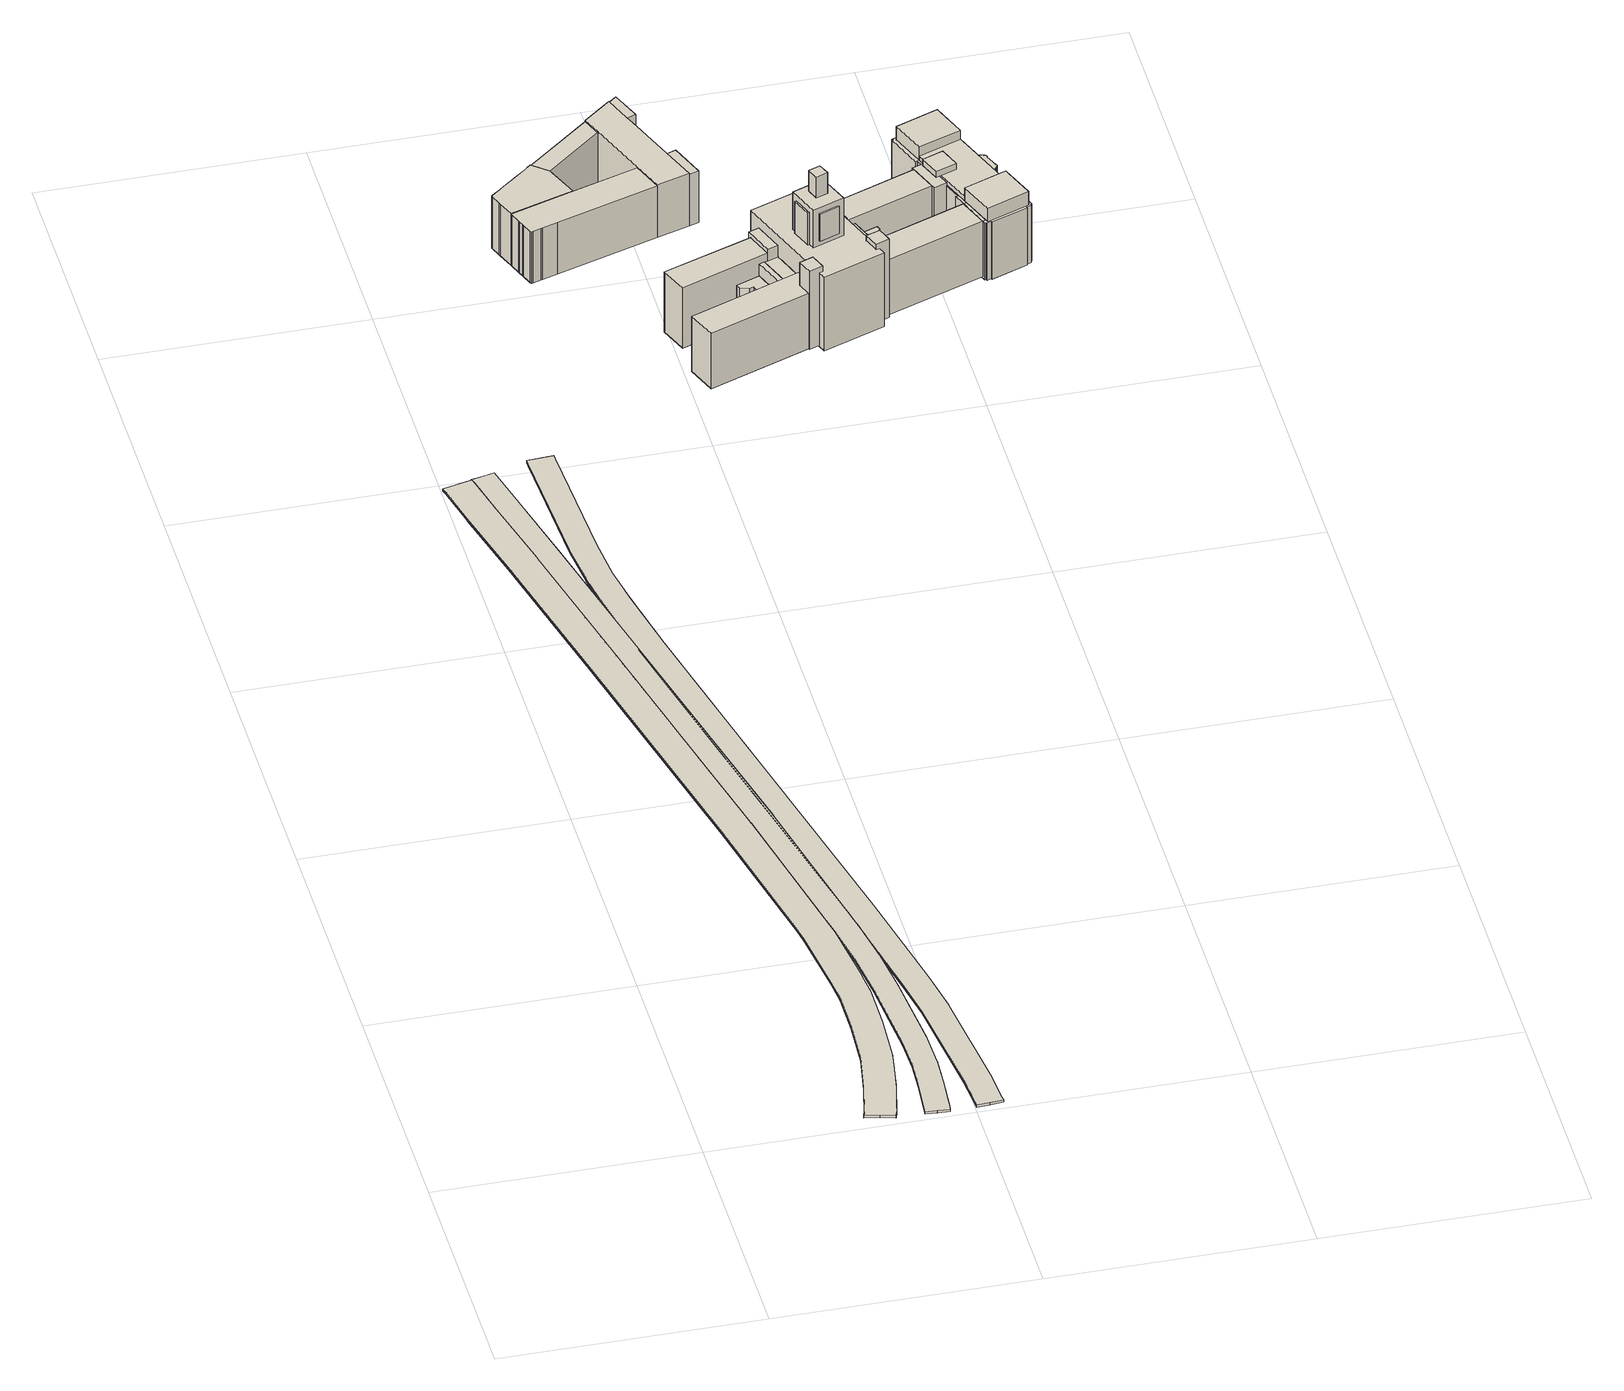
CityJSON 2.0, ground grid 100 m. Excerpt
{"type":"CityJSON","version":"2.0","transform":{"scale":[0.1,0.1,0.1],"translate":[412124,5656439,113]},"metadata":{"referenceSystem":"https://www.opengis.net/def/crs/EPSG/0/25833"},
"CityObjects":{
"building1":{"type":"Building","attributes":{"name":"Carolabrücke","Erfassungsdatum_Objekt":"2022-03-29","BodenHoehe":115.25,"gemHoehe":0,"BauwerkHoehe":1,"Breite":11.5,"Gemeindeschluessel":"14612000","Geometrietyp2DReferenz":"3000","measuredHeight":1,"function":"53001_1800"},"geometry":[{"type":"Solid","lod":"1","boundaries":[[[[0,1,2,3,4,5,6,7,8,9,10,11,12,13,14,15,16,17,18,19,20,21,22,23,24,25,26,27,28,29,30,31,32,33,34,35,36,37,38,39,40,41,42,43,44,45,46,47,48]],[[49,50,51,52,53,54,55,56,57,58,59,60,61,62,63,64,65,66,67,68,69,70,71,72,73,74,75,76,77,78,79,80,81,82,83,84,85,86,87,88,89,90,91,92,93,94,95,96,97]],[[48,50,49,0]],[[47,51,50,48]],[[46,52,51,47]],[[45,53,52,46]],[[44,54,53,45]],[[43,55,54,44]],[[42,56,55,43]],[[41,57,56,42]],[[40,58,57,41]],[[39,59,58,40]],[[38,60,59,39]],[[37,61,60,38]],[[36,62,61,37]],[[35,63,62,36]],[[34,64,63,35]],[[33,65,64,34]],[[32,66,65,33]],[[31,67,66,32]],[[30,68,67,31]],[[29,69,68,30]],[[28,70,69,29]],[[27,71,70,28]],[[26,72,71,27]],[[25,73,72,26]],[[24,74,73,25]],[[23,75,74,24]],[[22,76,75,23]],[[21,77,76,22]],[[20,78,77,21]],[[19,79,78,20]],[[18,80,79,19]],[[17,81,80,18]],[[16,82,81,17]],[[15,83,82,16]],[[14,84,83,15]],[[13,85,84,14]],[[12,86,85,13]],[[11,87,86,12]],[[10,88,87,11]],[[9,89,88,10]],[[8,90,89,9]],[[7,91,90,8]],[[6,92,91,7]],[[5,93,92,6]],[[4,94,93,5]],[[3,95,94,4]],[[2,96,95,3]],[[1,97,96,2]],[[0,49,97,1]]]]}]},
"building2":{"type":"Building","attributes":{"name":"Carolabrücke","Erfassungsdatum_Objekt":"2022-03-29","BodenHoehe":115.3,"gemHoehe":0,"BauwerkHoehe":1,"Breite":9,"Gemeindeschluessel":"14612000","Geometrietyp2DReferenz":"3000","measuredHeight":1,"function":"53001_1800"},"geometry":[{"type":"Solid","lod":"1","boundaries":[[[[98,99,100,101,102,103,104,105,106,107,108,109,110,111,112,113,114,115,116,117,118,119,120,121,122,123,124,125,126,127,128,129,130,131,132,133,134,135,136,137,138,139]],[[140,141,142,143,144,145,146,147,148,149,150,151,152,153,154,155,156,157,158,159,160,161,162,163,164,165,166,167,168,169,170,171,172,173,174,175,176,177,178,179,180,181]],[[139,141,140,98]],[[138,142,141,139]],[[137,143,142,138]],[[136,144,143,137]],[[135,145,144,136]],[[134,146,145,135]],[[133,147,146,134]],[[132,148,147,133]],[[131,149,148,132]],[[130,150,149,131]],[[129,151,150,130]],[[128,152,151,129]],[[127,153,152,128]],[[126,154,153,127]],[[125,155,154,126]],[[124,156,155,125]],[[123,157,156,124]],[[122,158,157,123]],[[121,159,158,122]],[[120,160,159,121]],[[119,161,160,120]],[[118,162,161,119]],[[117,163,162,118]],[[116,164,163,117]],[[115,165,164,116]],[[114,166,165,115]],[[113,167,166,114]],[[112,168,167,113]],[[111,169,168,112]],[[110,170,169,111]],[[109,171,170,110]],[[108,172,171,109]],[[107,173,172,108]],[[106,174,173,107]],[[105,175,174,106]],[[104,176,175,105]],[[103,177,176,104]],[[102,178,177,103]],[[101,179,178,102]],[[100,180,179,101]],[[99,181,180,100]],[[98,140,181,99]]]]}]},
"building3":{"type":"Building","attributes":{"name":"Carolabrücke","Erfassungsdatum_Objekt":"2022-03-29","BodenHoehe":115.32,"gemHoehe":0,"BauwerkHoehe":1,"Breite":10,"Gemeindeschluessel":"14612000","Geometrietyp2DReferenz":"3000","measuredHeight":1,"function":"53001_1800"},"geometry":[{"type":"Solid","lod":"1","boundaries":[[[[182,183,184,185,186,187,188,189,190,191,192,193,194,195,196,197,198,199,200,201,202,203,204,205,206,207,208,209,210,211,212,213,214,215,216,217,218,219,220]],[[221,222,223,224,225,226,227,228,229,230,231,232,233,234,235,236,237,238,239,240,241,242,243,244,245,246,247,248,249,250,251,252,253,254,255,256,257,258,259]],[[220,222,221,182]],[[219,223,222,220]],[[218,224,223,219]],[[217,225,224,218]],[[216,226,225,217]],[[215,227,226,216]],[[214,228,227,215]],[[213,229,228,214]],[[212,230,229,213]],[[211,231,230,212]],[[210,232,231,211]],[[209,233,232,210]],[[208,234,233,209]],[[207,235,234,208]],[[206,236,235,207]],[[205,237,236,206]],[[204,238,237,205]],[[203,239,238,204]],[[202,240,239,203]],[[201,241,240,202]],[[200,242,241,201]],[[199,243,242,200]],[[198,244,243,199]],[[197,245,244,198]],[[196,246,245,197]],[[195,247,246,196]],[[194,248,247,195]],[[193,249,248,194]],[[192,250,249,193]],[[191,251,250,192]],[[190,252,251,191]],[[189,253,252,190]],[[188,254,253,189]],[[187,255,254,188]],[[186,256,255,187]],[[185,257,256,186]],[[184,258,257,185]],[[183,259,258,184]],[[182,221,259,183]]]]}]},
"building4":{"type":"Building","attributes":{"name":"Sächsisches Staatsministerium für Wirtschaft, Arbeit und Verkehr","Gemeindeschluessel":14612000,"Geometrietyp2DReferenz":"3000","function":"31001_3010","roofType":"9999"},"children":["building4-1","building4-2","building4-3","building4-4","building4-5","building4-6"]},
"building4-1":{"type":"BuildingPart","attributes":{"Dachtyp_tdc":"tdcPolyFlatRoof","Dachneigung":0,"QualitaetDacherkennung":52,"Geometrietyp2DReferenz":"3000","measuredHeight":22.98,"roofType":"1000"},"parents":["building4"],"geometry":[{"type":"Solid","lod":"1","boundaries":[[[[260,261,262,263]],[[264,265,266,267]],[[263,265,264,260]],[[262,266,265,263]],[[261,267,266,262]],[[260,264,267,261]]]]}]},
"building4-2":{"type":"BuildingPart","attributes":{"Dachtyp_tdc":"tdcPolyFlatRoof","Dachneigung":0,"QualitaetDacherkennung":63,"Geometrietyp2DReferenz":"3000","measuredHeight":23.04,"roofType":"1000"},"parents":["building4"],"geometry":[{"type":"Solid","lod":"1","boundaries":[[[[268,269,270,271,272,273,274,275,276,277,278,279,280,281,282]],[[283,284,285,286,287,288,289,290,291,292,293,294,295,296,297]],[[282,284,283,268]],[[281,285,284,282]],[[280,286,285,281]],[[279,287,286,280]],[[278,288,287,279]],[[277,289,288,278]],[[276,290,289,277]],[[275,291,290,276]],[[274,292,291,275]],[[273,293,292,274]],[[272,294,293,273]],[[271,295,294,272]],[[270,296,295,271]],[[269,297,296,270]],[[268,283,297,269]]]]}]},
"building4-3":{"type":"BuildingPart","attributes":{"Dachtyp_tdc":"tdcHipAndGableRoof","Dachneigung":11.33,"QualitaetDacherkennung":27,"Geometrietyp2DReferenz":"3000","measuredHeight":24.25,"roofType":"5000"},"parents":["building4"],"geometry":[{"type":"Solid","lod":"1","boundaries":[[[[298,299,300,301,302,303,304,305,306,307]],[[267,308,309,310,311,285,284,312,313,264]],[[307,308,267,298]],[[306,309,308,307]],[[305,310,309,306]],[[304,311,310,305]],[[303,285,311,304]],[[302,284,285,303]],[[301,312,284,302]],[[300,313,312,301]],[[299,264,313,300]],[[298,267,264,299]]]]}]},
"building4-4":{"type":"BuildingPart","attributes":{"Dachtyp_tdc":"tdcPolyFlatRoof","Dachneigung":0,"QualitaetDacherkennung":74,"Geometrietyp2DReferenz":"3000","measuredHeight":22.95,"roofType":"1000"},"parents":["building4"],"geometry":[{"type":"Solid","lod":"1","boundaries":[[[[314,315,316,317]],[[310,318,319,311]],[[317,318,310,314]],[[316,319,318,317]],[[315,311,319,316]],[[314,310,311,315]]]]}]},
"building4-5":{"type":"BuildingPart","attributes":{"Dachtyp_tdc":"tdcFreeFormRoof","Dachneigung":10.03,"QualitaetDacherkennung":19,"Geometrietyp2DReferenz":"3000","measuredHeight":24.4,"roofType":"5000"},"parents":["building4"],"geometry":[{"type":"Solid","lod":"1","boundaries":[[[[320,321,322,323,324,325,326,327,328,329,330,331,332,333,334,335,336]],[[337,338,339,340,341,342,343,344,345,346,347,348,349,350,283,297,351]],[[336,338,337,320]],[[335,339,338,336]],[[334,340,339,335]],[[333,341,340,334]],[[332,342,341,333]],[[331,343,342,332]],[[330,344,343,331]],[[329,345,344,330]],[[328,346,345,329]],[[327,347,346,328]],[[326,348,347,327]],[[325,349,348,326]],[[324,350,349,325]],[[323,283,350,324]],[[322,297,283,323]],[[321,351,297,322]],[[320,337,351,321]]]]}]},
"building4-6":{"type":"BuildingPart","attributes":{"Dachtyp_tdc":"tdcPolyFlatRoof","Dachneigung":0,"QualitaetDacherkennung":75,"Geometrietyp2DReferenz":"3000","measuredHeight":22.95,"roofType":"1000"},"parents":["building4"],"geometry":[{"type":"Solid","lod":"1","boundaries":[[[[352,353,354,355]],[[312,350,348,313]],[[355,350,312,352]],[[354,348,350,355]],[[353,313,348,354]],[[352,312,313,353]]]]}]},
"building5":{"type":"Building","attributes":{"name":"Sächsische Staatskanzlei","Gemeindeschluessel":14612000,"QualitaetDacherkennung":100,"Geometrietyp2DReferenz":"3000","function":"31001_3010","roofType":"9999"},"children":["building5-1","building5-2","building5-3","building5-4","building5-5","building5-6","building5-7","building5-8","building5-9","building5-10","building5-11","building5-12","building5-13","building5-14","building5-15","building5-16","building5-17","building5-18","building5-19","building5-20","building5-21","building5-22","building5-23","building5-24","building5-25","building5-26","building5-27","building5-28","building5-29","building5-30","building5-31"]},
"building5-1":{"type":"BuildingPart","attributes":{"Dachtyp_tdc":"tdcPyramidRoof","Dachneigung":76.34,"QualitaetDacherkennung":100,"Geometrietyp2DReferenz":"3000","measuredHeight":14.22,"roofType":"4000"},"parents":["building5"],"geometry":[{"type":"Solid","lod":"1","boundaries":[[[[356,357,358,359]],[[360,361,362,363]],[[359,361,360,356]],[[358,362,361,359]],[[357,363,362,358]],[[356,360,363,357]]]]}]},
"building5-2":{"type":"BuildingPart","attributes":{"Dachtyp_tdc":"tdcGambrelHipGambrelRoof","Dachneigung":57.97,"QualitaetDacherkennung":100,"Geometrietyp2DReferenz":"3000","measuredHeight":31.6,"roofType":"9999"},"parents":["building5"],"geometry":[{"type":"Solid","lod":"1","boundaries":[[[[364,365,366,367]],[[368,369,370,371]],[[367,369,368,364]],[[366,370,369,367]],[[365,371,370,366]],[[364,368,371,365]]]]}]},
"building5-3":{"type":"BuildingPart","attributes":{"Dachtyp_tdc":"tdcPolyFlatRoof","Dachneigung":0,"QualitaetDacherkennung":100,"Geometrietyp2DReferenz":"3000","measuredHeight":17.95,"roofType":"1000"},"parents":["building5"],"geometry":[{"type":"Solid","lod":"1","boundaries":[[[[372,373,374,375,376,377,378,379,380,381]],[[382,383,384,385,386,387,388,389,390,391]],[[381,383,382,372]],[[380,384,383,381]],[[379,385,384,380]],[[378,386,385,379]],[[377,387,386,378]],[[376,388,387,377]],[[375,389,388,376]],[[374,390,389,375]],[[373,391,390,374]],[[372,382,391,373]]]]}]},
"building5-4":{"type":"BuildingPart","attributes":{"Dachtyp_tdc":"tdcLeanToRoof","Dachneigung":0,"QualitaetDacherkennung":100,"Geometrietyp2DReferenz":"3000","measuredHeight":23.21,"roofType":"2100"},"parents":["building5"],"geometry":[{"type":"Solid","lod":"1","boundaries":[[[[392,393,394,395]],[[396,397,398,399]],[[395,397,396,392]],[[394,398,397,395]],[[393,399,398,394]],[[392,396,399,393]]]]}]},
"building5-5":{"type":"BuildingPart","attributes":{"Dachtyp_tdc":"tdcPolyFlatRoof","Dachneigung":0,"QualitaetDacherkennung":100,"Geometrietyp2DReferenz":"3000","measuredHeight":22.7,"roofType":"1000"},"parents":["building5"],"geometry":[{"type":"Solid","lod":"1","boundaries":[[[[400,401,402,403,404,405,406,407]],[[408,409,410,411,412,413,414,415]],[[407,409,408,400]],[[406,410,409,407]],[[405,411,410,406]],[[404,412,411,405]],[[403,413,412,404]],[[402,414,413,403]],[[401,415,414,402]],[[400,408,415,401]]]]}]},
"building5-6":{"type":"BuildingPart","attributes":{"Dachtyp_tdc":"tdcLeanToRoof","Dachneigung":0,"QualitaetDacherkennung":100,"Geometrietyp2DReferenz":"3000","measuredHeight":23.23,"roofType":"2100"},"parents":["building5"],"geometry":[{"type":"Solid","lod":"1","boundaries":[[[[416,417,418,419]],[[420,421,422,423]],[[419,421,420,416]],[[418,422,421,419]],[[417,423,422,418]],[[416,420,423,417]]]]}]},
"building5-7":{"type":"BuildingPart","attributes":{"Dachtyp_tdc":"tdcPyramidRoof","Dachneigung":59.28,"QualitaetDacherkennung":100,"Geometrietyp2DReferenz":"3000","measuredHeight":37.12,"roofType":"4000"},"parents":["building5"],"geometry":[{"type":"Solid","lod":"1","boundaries":[[[[424,425,426,427]],[[428,429,430,431]],[[427,429,428,424]],[[426,430,429,427]],[[425,431,430,426]],[[424,428,431,425]]]]}]},
"building5-8":{"type":"BuildingPart","attributes":{"Dachtyp_tdc":"tdcGableRoof","Dachneigung":25.84,"QualitaetDacherkennung":100,"Geometrietyp2DReferenz":"3000","measuredHeight":26.11,"roofType":"3100"},"parents":["building5"],"geometry":[{"type":"Solid","lod":"1","boundaries":[[[[432,433,434,435]],[[436,437,438,439]],[[435,437,436,432]],[[434,438,437,435]],[[433,439,438,434]],[[432,436,439,433]]]]}]},
"building5-9":{"type":"BuildingPart","attributes":{"Dachtyp_tdc":"tdcGambrelHipRoof","Dachneigung":66.61,"QualitaetDacherkennung":100,"Geometrietyp2DReferenz":"3000","measuredHeight":35.47,"roofType":"9999"},"parents":["building5"],"geometry":[{"type":"Solid","lod":"1","boundaries":[[[[440,441,442,443]],[[444,445,446,447]],[[443,445,444,440]],[[442,446,445,443]],[[441,447,446,442]],[[440,444,447,441]]]]}]},
"building5-10":{"type":"BuildingPart","attributes":{"Dachtyp_tdc":"tdcPolyFlatRoof","Dachneigung":0,"QualitaetDacherkennung":100,"Geometrietyp2DReferenz":"3000","measuredHeight":17.85,"roofType":"1000"},"parents":["building5"],"geometry":[{"type":"Solid","lod":"1","boundaries":[[[[448,449,450,451,452,453,454,455,456,457]],[[458,459,460,461,462,463,464,465,466,467]],[[457,459,458,448]],[[456,460,459,457]],[[455,461,460,456]],[[454,462,461,455]],[[453,463,462,454]],[[452,464,463,453]],[[451,465,464,452]],[[450,466,465,451]],[[449,467,466,450]],[[448,458,467,449]]]]}]},
"building5-11":{"type":"BuildingPart","attributes":{"Dachtyp_tdc":"tdcGableAndHippedGRoof","Dachneigung":34.25,"QualitaetDacherkennung":100,"Geometrietyp2DReferenz":"3000","measuredHeight":3.97,"roofType":"9999"},"parents":["building5"],"geometry":[{"type":"Solid","lod":"1","boundaries":[[[[468,469,470,471]],[[472,473,474,475]],[[471,473,472,468]],[[470,474,473,471]],[[469,475,474,470]],[[468,472,475,469]]]]}]},
"building5-12":{"type":"BuildingPart","attributes":{"Dachtyp_tdc":"tdcBarrelRoof","Dachneigung":61.13,"QualitaetDacherkennung":100,"Geometrietyp2DReferenz":"3000","measuredHeight":13.41,"roofType":"3900"},"parents":["building5"],"geometry":[{"type":"Solid","lod":"1","boundaries":[[[[476,477,478,479]],[[480,481,482,483]],[[479,481,480,476]],[[478,482,481,479]],[[477,483,482,478]],[[476,480,483,477]]]]}]},
"building5-13":{"type":"BuildingPart","attributes":{"Dachtyp_tdc":"tdcBarrelRoof","Dachneigung":61.13,"QualitaetDacherkennung":100,"Geometrietyp2DReferenz":"3000","measuredHeight":16.46,"roofType":"3900"},"parents":["building5"],"geometry":[{"type":"Solid","lod":"1","boundaries":[[[[484,485,486,487]],[[488,489,490,491]],[[487,489,488,484]],[[486,490,489,487]],[[485,491,490,486]],[[484,488,491,485]]]]}]},
"building5-14":{"type":"BuildingPart","attributes":{"Dachtyp_tdc":"tdcGambrelHipGambrelRoof","Dachneigung":57.96,"QualitaetDacherkennung":100,"Geometrietyp2DReferenz":"3000","measuredHeight":30.64,"roofType":"9999"},"parents":["building5"],"geometry":[{"type":"Solid","lod":"1","boundaries":[[[[492,493,494,495]],[[496,497,498,499]],[[495,497,496,492]],[[494,498,497,495]],[[493,499,498,494]],[[492,496,499,493]]]]}]},
"building5-15":{"type":"BuildingPart","attributes":{"Dachtyp_tdc":"tdcPyramidRoof","Dachneigung":52.08,"QualitaetDacherkennung":100,"Geometrietyp2DReferenz":"3000","measuredHeight":5.44,"roofType":"4000"},"parents":["building5"],"geometry":[{"type":"Solid","lod":"1","boundaries":[[[[500,501,502,503]],[[504,505,506,507]],[[503,505,504,500]],[[502,506,505,503]],[[501,507,506,502]],[[500,504,507,501]]]]}]},
"building5-16":{"type":"BuildingPart","attributes":{"Dachtyp_tdc":"tdcPolyFlatRoof","Dachneigung":0,"QualitaetDacherkennung":100,"Geometrietyp2DReferenz":"3000","measuredHeight":17.83,"roofType":"1000"},"parents":["building5"],"geometry":[{"type":"Solid","lod":"1","boundaries":[[[[508,509,510,511,512,513,514,515,516,517]],[[518,519,520,521,522,523,524,525,526,527]],[[517,519,518,508]],[[516,520,519,517]],[[515,521,520,516]],[[514,522,521,515]],[[513,523,522,514]],[[512,524,523,513]],[[511,525,524,512]],[[510,526,525,511]],[[509,527,526,510]],[[508,518,527,509]]]]}]},
"building5-17":{"type":"BuildingPart","attributes":{"Dachtyp_tdc":"tdcGableRoof","Dachneigung":25.84,"QualitaetDacherkennung":100,"Geometrietyp2DReferenz":"3000","measuredHeight":26.09,"roofType":"3100"},"parents":["building5"],"geometry":[{"type":"Solid","lod":"1","boundaries":[[[[528,529,530,531]],[[532,533,534,535]],[[531,533,532,528]],[[530,534,533,531]],[[529,535,534,530]],[[528,532,535,529]]]]}]},
"building5-18":{"type":"BuildingPart","attributes":{"Dachtyp_tdc":"tdcPyramidRoof","Dachneigung":59.29,"QualitaetDacherkennung":100,"Geometrietyp2DReferenz":"3000","measuredHeight":37.19,"roofType":"4000"},"parents":["building5"],"geometry":[{"type":"Solid","lod":"1","boundaries":[[[[536,537,538,539]],[[540,541,542,543]],[[539,541,540,536]],[[538,542,541,539]],[[537,543,542,538]],[[536,540,543,537]]]]}]},
"building5-19":{"type":"BuildingPart","attributes":{"Dachtyp_tdc":"tdcGambrelHipRoof","Dachneigung":66.62,"QualitaetDacherkennung":100,"Geometrietyp2DReferenz":"3000","measuredHeight":35.53,"roofType":"9999"},"parents":["building5"],"geometry":[{"type":"Solid","lod":"1","boundaries":[[[[544,545,546,547]],[[548,549,550,551]],[[547,549,548,544]],[[546,550,549,547]],[[545,551,550,546]],[[544,548,551,545]]]]}]},
"building5-20":{"type":"BuildingPart","attributes":{"Dachtyp_tdc":"tdcLeanToRoof","Dachneigung":44.85,"QualitaetDacherkennung":100,"Geometrietyp2DReferenz":"3000","measuredHeight":26.02,"roofType":"2100"},"parents":["building5"],"geometry":[{"type":"Solid","lod":"1","boundaries":[[[[552,553,554,555]],[[556,557,558,559]],[[555,557,556,552]],[[554,558,557,555]],[[553,559,558,554]],[[552,556,559,553]]]]}]},
"building5-21":{"type":"BuildingPart","attributes":{"Dachtyp_tdc":"tdcGableAndHippedGRoof","Dachneigung":46.32,"QualitaetDacherkennung":100,"Geometrietyp2DReferenz":"3000","measuredHeight":29.18,"roofType":"9999"},"parents":["building5"],"geometry":[{"type":"Solid","lod":"1","boundaries":[[[[560,561,562,563]],[[564,565,396,566]],[[563,565,564,560]],[[562,396,565,563]],[[561,566,396,562]],[[560,564,566,561]]]]}]},
"building5-22":{"type":"BuildingPart","attributes":{"Dachtyp_tdc":"tdcGableRoof","Dachneigung":30.42,"QualitaetDacherkennung":100,"Geometrietyp2DReferenz":"3000","measuredHeight":28.22,"roofType":"3100"},"parents":["building5"],"geometry":[{"type":"Solid","lod":"1","boundaries":[[[[567,568,569,570]],[[571,572,573,574]],[[570,572,571,567]],[[569,573,572,570]],[[568,574,573,569]],[[567,571,574,568]]]]}]},
"building5-23":{"type":"BuildingPart","attributes":{"Dachtyp_tdc":"tdcPyramidRoof","Dachneigung":56.85,"QualitaetDacherkennung":100,"Geometrietyp2DReferenz":"3000","measuredHeight":21.73,"roofType":"4000"},"parents":["building5"],"geometry":[{"type":"Solid","lod":"1","boundaries":[[[[575,576,577,578]],[[579,580,581,582]],[[578,580,579,575]],[[577,581,580,578]],[[576,582,581,577]],[[575,579,582,576]]]]}]},
"building5-24":{"type":"BuildingPart","attributes":{"Dachtyp_tdc":"tdcGableRoof","Dachneigung":43.11,"QualitaetDacherkennung":100,"Geometrietyp2DReferenz":"3000","measuredHeight":31.17,"roofType":"3100"},"parents":["building5"],"geometry":[{"type":"Solid","lod":"1","boundaries":[[[[583,584,585,586]],[[587,551,550,588]],[[586,551,587,583]],[[585,550,551,586]],[[584,588,550,585]],[[583,587,588,584]]]]}]},
"building5-25":{"type":"BuildingPart","attributes":{"Dachtyp_tdc":"tdcPolyFlatRoof","Dachneigung":0,"QualitaetDacherkennung":100,"Geometrietyp2DReferenz":"3000","measuredHeight":23.74,"roofType":"1000"},"parents":["building5"],"geometry":[{"type":"Solid","lod":"1","boundaries":[[[[589,590,591,592,593,594,595,596]],[[597,598,599,600,601,602,603,604]],[[596,598,597,589]],[[595,599,598,596]],[[594,600,599,595]],[[593,601,600,594]],[[592,602,601,593]],[[591,603,602,592]],[[590,604,603,591]],[[589,597,604,590]]]]}]},
"building5-26":{"type":"BuildingPart","attributes":{"Dachtyp_tdc":"tdcPolyFlatRoof","Dachneigung":44.83,"QualitaetDacherkennung":100,"Geometrietyp2DReferenz":"3000","measuredHeight":26,"roofType":"1000"},"parents":["building5"],"geometry":[{"type":"Solid","lod":"1","boundaries":[[[[605,606,607,608]],[[436,609,397,396]],[[608,609,436,605]],[[607,397,609,608]],[[606,396,397,607]],[[605,436,396,606]]]]}]},
"building5-27":{"type":"BuildingPart","attributes":{"Dachtyp_tdc":"tdcBarrelRoof","Dachneigung":61.11,"QualitaetDacherkennung":100,"Geometrietyp2DReferenz":"3000","measuredHeight":13.36,"roofType":"3900"},"parents":["building5"],"geometry":[{"type":"Solid","lod":"1","boundaries":[[[[610,611,612,613]],[[614,615,616,617]],[[613,615,614,610]],[[612,616,615,613]],[[611,617,616,612]],[[610,614,617,611]]]]}]},
"building5-28":{"type":"BuildingPart","attributes":{"Dachtyp_tdc":"tdcBarrelRoof","Dachneigung":61.13,"QualitaetDacherkennung":100,"Geometrietyp2DReferenz":"3000","measuredHeight":16.55,"roofType":"3900"},"parents":["building5"],"geometry":[{"type":"Solid","lod":"1","boundaries":[[[[618,619,620,621]],[[622,623,624,625]],[[621,623,622,618]],[[620,624,623,621]],[[619,625,624,620]],[[618,622,625,619]]]]}]},
"building5-29":{"type":"BuildingPart","attributes":{"Dachtyp_tdc":"tdcCutHipRoof","Dachneigung":0,"QualitaetDacherkennung":100,"Geometrietyp2DReferenz":"3000","measuredHeight":28.27,"roofType":"9999"},"parents":["building5"],"geometry":[{"type":"Solid","lod":"1","boundaries":[[[[626,627,628,629]],[[630,631,632,633]],[[629,631,630,626]],[[628,632,631,629]],[[627,633,632,628]],[[626,630,633,627]]]]}]},
"building5-30":{"type":"BuildingPart","attributes":{"Dachtyp_tdc":"tdcGableRoof","Dachneigung":33.8,"QualitaetDacherkennung":100,"Geometrietyp2DReferenz":"3000","measuredHeight":29.16,"roofType":"3100"},"parents":["building5"],"geometry":[{"type":"Solid","lod":"1","boundaries":[[[[634,635,636,637]],[[638,639,369,640]],[[637,639,638,634]],[[636,369,639,637]],[[635,640,369,636]],[[634,638,640,635]]]]}]},
"building5-31":{"type":"BuildingPart","attributes":{"Dachtyp_tdc":"tdcHipRoof","Dachneigung":46.16,"QualitaetDacherkennung":100,"Geometrietyp2DReferenz":"3000","measuredHeight":39.41,"roofType":"3200"},"parents":["building5"],"geometry":[{"type":"Solid","lod":"1","boundaries":[[[[641,642,643,644]],[[645,646,647,648]],[[644,646,645,641]],[[643,647,646,644]],[[642,648,647,643]],[[641,645,648,642]]]]}]},
"building6":{"type":"Building","attributes":{"name":"Sächsisches Staatsministerium für Regionalentwicklung","Dachtyp_tdc":"tdcFreeFormRoof","Gemeindeschluessel":14612000,"Dachneigung":30.03,"QualitaetDacherkennung":13,"Geometrietyp2DReferenz":"3000","measuredHeight":29.09,"function":"31001_3010","roofType":"5000"},"geometry":[{"type":"Solid","lod":"1","boundaries":[[[[649,650,651,652,653,654,655,656,657,658,659,660,661,662,663,664,665,666,667,668,669,670,671,672,673,674,675,676,677,678,679,680,681,682,683,684,685,686,687,688,689,690,691,692,693,694,695,696,697,698,699,700,701,702,703,704,705,706,707,708,709,710,711,712,713,714,715,716,717,718,719,720,721,722,723,724,725,726,727,728]],[[729,730,731,732,733,734,735,736,737,738,739,740,741,742,743,744,745,746,747,748,749,750,751,752,753,754,755,756,757,758,759,760,761,762,763,764,765,766,767,768,769,770,771,772,773,774,775,776,777,778,779,780,781,782,783,784,785,786,787,788,789,790,791,792,793,794,795,796,797,798,799,800,801,802,803,804,805,806,807,808]],[[728,730,729,649]],[[727,731,730,728]],[[726,732,731,727]],[[725,733,732,726]],[[724,734,733,725]],[[723,735,734,724]],[[722,736,735,723]],[[721,737,736,722]],[[720,738,737,721]],[[719,739,738,720]],[[718,740,739,719]],[[717,741,740,718]],[[716,742,741,717]],[[715,743,742,716]],[[714,744,743,715]],[[713,745,744,714]],[[712,746,745,713]],[[711,747,746,712]],[[710,748,747,711]],[[709,749,748,710]],[[708,750,749,709]],[[707,751,750,708]],[[706,752,751,707]],[[705,753,752,706]],[[704,754,753,705]],[[703,755,754,704]],[[702,756,755,703]],[[701,757,756,702]],[[700,758,757,701]],[[699,759,758,700]],[[698,760,759,699]],[[697,761,760,698]],[[696,762,761,697]],[[695,763,762,696]],[[694,764,763,695]],[[693,765,764,694]],[[692,766,765,693]],[[691,767,766,692]],[[690,768,767,691]],[[689,769,768,690]],[[688,770,769,689]],[[687,771,770,688]],[[686,772,771,687]],[[685,773,772,686]],[[684,774,773,685]],[[683,775,774,684]],[[682,776,775,683]],[[681,777,776,682]],[[680,778,777,681]],[[679,779,778,680]],[[678,780,779,679]],[[677,781,780,678]],[[676,782,781,677]],[[675,783,782,676]],[[674,784,783,675]],[[673,785,784,674]],[[672,786,785,673]],[[671,787,786,672]],[[670,788,787,671]],[[669,789,788,670]],[[668,790,789,669]],[[667,791,790,668]],[[666,792,791,667]],[[665,793,792,666]],[[664,794,793,665]],[[663,795,794,664]],[[662,796,795,663]],[[661,797,796,662]],[[660,798,797,661]],[[659,799,798,660]],[[658,800,799,659]],[[657,801,800,658]],[[656,802,801,657]],[[655,803,802,656]],[[654,804,803,655]],[[653,805,804,654]],[[652,806,805,653]],[[651,807,806,652]],[[650,808,807,651]],[[649,729,808,650]]]]}]}
},
"vertices":[
[3,3950,33],[8,3930,33],[47,3762,33],[47,3761,33],[122,3451,33],[265,2819,33],[496,1774,33],[622,1156,33],[634,1095,33],[668,828,33],[676,731,33],[675,560,33],[664,370,33],[636,206,33],[603,64,33],[598,45,33],[654,32,33],[710,18,33],[715,38,33],[749,181,33],[749,183,33],[749,185,33],[778,354,33],[778,357,33],[779,360,33],[790,555,33],[790,557,33],[790,558,33],[791,733,33],[791,735,33],[791,738,33],[782,839,33],[782,840,33],[782,842,33],[748,1112,33],[747,1114,33],[747,1116,33],[734,1179,33],[609,1797,33],[609,1798,33],[608,1798,33],[377,2844,33],[377,2845,33],[234,3477,33],[234,3478,33],[159,3788,33],[120,3956,33],[115,3976,33],[59,3963,33],[3,3950,23],[59,3963,23],[115,3976,23],[120,3956,23],[159,3788,23],[234,3478,23],[234,3477,23],[377,2845,23],[377,2844,23],[608,1798,23],[609,1798,23],[609,1797,23],[734,1179,23],[747,1116,23],[747,1114,23],[748,1112,23],[782,842,23],[782,840,23],[782,839,23],[791,738,23],[791,735,23],[791,733,23],[790,558,23],[790,557,23],[790,555,23],[779,360,23],[778,357,23],[778,354,23],[749,185,23],[749,183,23],[749,181,23],[715,38,23],[710,18,23],[654,32,23],[598,45,23],[603,64,23],[636,206,23],[664,370,23],[675,560,23],[676,731,23],[668,828,23],[634,1095,23],[622,1156,23],[496,1774,23],[265,2819,23],[122,3451,23],[47,3761,23],[47,3762,23],[8,3930,23],
[114,3978,33],[119,3958,33],[232,3471,33],[374,2847,33],[607,1804,33],[733,1187,33],[747,1122,33],[781,932,33],[804,747,33],[831,423,33],[834,294,33],[828,178,33],[816,35,33],[814,15,33],[859,12,33],[904,8,33],[906,28,33],[918,171,33],[918,172,33],[918,173,33],[924,291,33],[924,293,33],[924,295,33],[921,426,33],[921,427,33],[921,429,33],[893,756,33],[893,757,33],[893,758,33],[870,945,33],[870,946,33],[869,947,33],[836,1138,33],[835,1139,33],[822,1205,33],[695,1823,33],[695,1824,33],[462,2867,33],[320,3491,33],[207,3978,33],[202,3998,33],[158,3988,33],[114,3978,23],[158,3988,23],[202,3998,23],[207,3978,23],[320,3491,23],[462,2867,23],[695,1824,23],[695,1823,23],[822,1205,23],[835,1139,23],[836,1138,23],[869,947,23],[870,946,23],[870,945,23],[893,758,23],[893,757,23],[893,756,23],[921,429,23],[921,427,23],[921,426,23],[924,295,23],[924,293,23],[924,291,23],[918,173,23],[918,172,23],[918,171,23],[906,28,23],[904,8,23],[859,12,23],[814,15,23],[816,35,23],[828,178,23],[834,294,23],[831,423,23],[804,747,23],[781,932,23],[747,1122,23],[733,1187,23],[607,1804,23],[374,2847,23],[232,3471,23],[119,3958,23],
[331,4041,33],[332,4021,33],[357,3497,33],[357,3496,33],[357,3495,33],[374,3322,33],[374,3321,33],[374,3319,33],[399,3160,33],[400,3159,33],[400,3158,33],[457,2873,33],[457,2872,33],[820,1212,33],[911,761,33],[942,587,33],[990,163,33],[1000,30,33],[1001,10,33],[1051,13,33],[1101,17,33],[1099,36,33],[1090,171,33],[1090,172,33],[1090,173,33],[1041,600,33],[1041,601,33],[1041,603,33],[1010,779,33],[1010,780,33],[918,1232,33],[918,1233,33],[555,2893,33],[498,3177,33],[473,3333,33],[457,3503,33],[432,4026,33],[431,4046,33],[381,4043,33],[331,4041,23],[381,4043,23],[431,4046,23],[432,4026,23],[457,3503,23],[473,3333,23],[498,3177,23],[555,2893,23],[918,1233,23],[918,1232,23],[1010,780,23],[1010,779,23],[1041,603,23],[1041,601,23],[1041,600,23],[1090,173,23],[1090,172,23],[1090,171,23],[1099,36,23],[1101,17,23],[1051,13,23],[1001,10,23],[1000,30,23],[990,163,23],[942,587,23],[911,761,23],[820,1212,23],[457,2872,23],[457,2873,23],[400,3158,23],[400,3159,23],[399,3160,23],[374,3319,23],[374,3321,23],[374,3322,23],[357,3495,23],[357,3496,23],[357,3497,23],[332,4021,23],
[1038,5732,246],[1077,5628,246],[1114,5642,246],[1070,5759,246],[1038,5732,17],[1070,5759,17],[1114,5642,17],[1077,5628,17],
[792,5258,247],[549,5180,247],[551,5174,247],[566,5135,247],[568,5129,247],[574,5111,247],[577,5105,247],[591,5066,247],[594,5060,247],[600,5062,247],[632,5072,247],[638,5074,247],[698,5093,247],[1091,5217,247],[1046,5338,247],[792,5258,17],[1046,5338,17],[1091,5217,17],[698,5093,17],[638,5074,17],[632,5072,17],[600,5062,17],[594,5060,17],[591,5066,17],[577,5105,17],[574,5111,17],[568,5129,17],[566,5135,17],[551,5174,17],[549,5180,17],
[1077,5628,251],[1038,5732,251],[931,5644,251],[958,5571,251],[1046,5338,251],[1091,5217,251],[1217,5257,251],[1166,5393,251],[1111,5539,251],[1097,5576,251],[1097,5576,17],[1111,5539,17],[1166,5393,17],[1217,5257,17],[958,5571,17],[931,5644,17],
[1166,5393,246],[1217,5257,246],[1254,5269,246],[1203,5407,246],[1203,5407,17],[1254,5269,17],
[525,5244,249],[526,5241,249],[549,5180,249],[792,5258,249],[739,5390,249],[706,5418,249],[681,5439,249],[667,5428,249],[661,5422,249],[608,5379,249],[603,5375,249],[549,5332,249],[545,5327,249],[511,5300,249],[505,5295,249],[508,5289,249],[522,5251,249],[525,5244,17],[522,5251,17],[508,5289,17],[505,5295,17],[511,5300,17],[545,5327,17],[549,5332,17],[603,5375,17],[608,5379,17],[661,5422,17],[667,5428,17],[681,5439,17],[706,5418,17],[739,5390,17],[526,5241,17],
[958,5571,246],[931,5644,246],[681,5439,246],[739,5390,246],
[1522,4716,612],[1539,4671,612],[1584,4688,612],[1567,4733,612],[1522,4716,520],[1567,4733,520],[1584,4688,520],[1539,4671,520],
[1410,4719,296],[1368,4833,296],[1327,4818,296],[1369,4704,296],[1410,4719,11],[1369,4704,11],[1327,4818,11],[1368,4833,11],
[1335,4691,193],[1246,4657,193],[1253,4640,193],[1285,4627,193],[1302,4634,193],[1320,4585,193],[1300,4577,193],[1287,4546,193],[1293,4531,193],[1381,4565,193],[1335,4691,13],[1381,4565,13],[1293,4531,13],[1287,4546,13],[1300,4577,13],[1320,4585,13],[1302,4634,13],[1285,4627,13],[1253,4640,13],[1246,4657,13],
[1739,4702,247],[1768,4713,247],[1721,4841,247],[1690,4830,247],[1739,4702,15],[1690,4830,15],[1721,4841,15],[1768,4713,15],
[2241,5095,241],[2219,5104,241],[2255,5009,241],[2267,5027,241],[2261,5042,241],[2269,5045,241],[2254,5083,241],[2246,5080,241],[2241,5095,14],[2246,5080,14],[2254,5083,14],[2269,5045,14],[2261,5042,14],[2267,5027,14],[2255,5009,14],[2219,5104,14],
[1381,4565,247],[1401,4572,247],[1355,4698,247],[1335,4691,247],[1381,4565,14],[1335,4691,14],[1355,4698,14],[1401,4572,14],
[1494,4536,364],[1442,4517,364],[1463,4458,364],[1516,4477,364],[1494,4536,16],[1516,4477,16],[1463,4458,16],[1442,4517,16],
[1695,4686,262],[1738,4571,262],[2171,4732,262],[2129,4847,262],[1695,4686,15],[2129,4847,15],[2171,4732,15],[1738,4571,15],
[2125,4857,322],[2176,4721,322],[2340,4782,322],[2289,4918,322],[2125,4857,14],[2289,4918,14],[2340,4782,14],[2176,4721,14],
[1768,4713,193],[1855,4745,193],[1848,4764,193],[1817,4777,193],[1800,4770,193],[1781,4819,193],[1802,4828,193],[1815,4859,193],[1809,4873,193],[1721,4841,193],[1768,4713,14],[1721,4841,14],[1809,4873,14],[1815,4859,14],[1802,4828,14],[1781,4819,14],[1800,4770,14],[1817,4777,14],[1848,4764,14],[1855,4745,14],
[1401,4592,240],[1370,4679,240],[1363,4677,240],[1394,4589,240],[1401,4592,216],[1394,4589,216],[1363,4677,216],[1370,4679,216],
[1606,4680,484],[1529,4651,484],[1541,4620,484],[1618,4649,484],[1606,4680,364],[1618,4649,364],[1541,4620,364],[1529,4651,364],
[1574,4754,484],[1603,4677,484],[1634,4689,484],[1605,4766,484],[1574,4754,334],[1605,4766,334],[1634,4689,334],[1603,4677,334],
[1607,4928,284],[1648,4814,284],[1689,4829,284],[1648,4943,284],[1607,4928,10],[1648,4943,10],[1689,4829,10],[1648,4814,10],
[2020,5057,319],[2050,4978,319],[2130,5007,319],[2100,5087,319],[2020,5057,291],[2100,5087,291],[2130,5007,291],[2050,4978,291],
[2241,5092,193],[2152,5058,193],[2159,5041,193],[2190,5028,193],[2207,5035,193],[2226,4986,193],[2205,4978,193],[2192,4946,193],[2198,4932,193],[2287,4965,193],[2241,5092,15],[2287,4965,15],[2198,4932,15],[2192,4946,15],[2205,4978,15],[2226,4986,15],[2207,5035,15],[2190,5028,15],[2159,5041,15],[2152,5058,15],
[1027,4431,262],[1070,4316,262],[1499,4477,262],[1455,4592,262],[1027,4431,16],[1455,4592,16],[1499,4477,16],[1070,4316,16],
[1761,4633,364],[1708,4614,364],[1730,4556,364],[1782,4575,364],[1761,4633,15],[1782,4575,15],[1730,4556,15],[1708,4614,15],
[1973,5261,322],[2024,5126,322],[2188,5187,322],[2137,5323,322],[1973,5261,13],[2137,5323,13],[2188,5187,13],[2024,5126,13],
[1401,4572,245],[1455,4592,245],[1410,4719,245],[1355,4698,245],[1401,4572,15],[1355,4698,15],[1410,4719,15],[1455,4592,15],
[1689,4811,265],[1729,4699,265],[1739,4702,265],[1696,4815,265],[1689,4811,15],[1696,4815,15],[1729,4699,15],
[2029,4956,274],[1989,5063,274],[1650,4936,274],[1689,4829,274],[2029,4956,9],[1689,4829,9],[1650,4936,9],[1989,5063,9],
[1469,4740,507],[1515,4618,507],[1637,4664,507],[1591,4786,507],[1469,4740,340],[1591,4786,340],[1637,4664,340],[1515,4618,340],
[2125,4857,283],[2289,4918,283],[2188,5187,283],[2024,5126,283],[2125,4857,13],[2289,4918,13],
[1399,4899,252],[1541,4951,252],[1518,4970,252],[1492,4980,252],[1464,4980,252],[1438,4970,252],[1417,4953,252],[1404,4929,252],[1399,4899,15],[1404,4929,15],[1417,4953,15],[1438,4970,15],[1464,4980,15],[1492,4980,15],[1518,4970,15],[1541,4951,15],
[1695,4686,251],[1739,4702,251],[1690,4830,251],[1648,4814,251],[1648,4814,15],
[1566,4784,484],[1489,4755,484],[1500,4724,484],[1577,4753,484],[1566,4784,365],[1577,4753,365],[1500,4724,365],[1489,4755,365],
[1471,4715,484],[1500,4638,484],[1531,4649,484],[1502,4726,484],[1471,4715,333],[1502,4726,333],[1531,4649,333],[1500,4638,333],
[2034,4942,274],[2165,4991,274],[2116,5122,274],[1985,5073,274],[2034,4942,9],[1985,5073,9],[2116,5122,9],[2165,4991,9],
[988,4683,280],[1029,4576,280],[1369,4704,280],[1332,4805,280],[988,4683,11],[1332,4805,11],[1029,4576,11],
[1591,4970,342],[1350,4881,342],[1512,4440,342],[1753,4528,342],[1591,4970,14],[1753,4528,14],[1512,4440,14],[1350,4881,14],
[2139,5333,264],[2118,5325,264],[2117,5326,264],[1980,5275,264],[1980,5274,264],[1958,5266,264],[1961,5260,264],[1957,5259,264],[2009,5119,264],[2016,5122,264],[2028,5090,264],[1987,5074,264],[1993,5058,264],[2035,4946,264],[2082,4963,264],[2109,4891,264],[2099,4888,264],[2164,4715,264],[2169,4717,264],[2172,4711,264],[2189,4717,264],[2190,4713,264],[2331,4765,264],[2330,4769,264],[2349,4776,264],[2346,4782,264],[2352,4784,264],[2301,4920,264],[2295,4918,264],[2267,4993,264],[2271,4994,264],[2271,4996,264],[2271,4998,264],[2271,5000,264],[2271,5001,264],[2271,5003,264],[2271,5005,264],[2272,5007,264],[2272,5009,264],[2273,5010,264],[2274,5012,264],[2275,5013,264],[2276,5015,264],[2277,5017,264],[2279,5018,264],[2280,5019,264],[2282,5020,264],[2283,5021,264],[2281,5026,264],[2285,5027,264],[2284,5031,264],[2286,5031,264],[2283,5038,264],[2281,5037,264],[2262,5088,264],[2264,5089,264],[2261,5095,264],[2259,5095,264],[2257,5100,264],[2253,5098,264],[2252,5102,264],[2250,5103,264],[2249,5103,264],[2246,5103,264],[2242,5103,264],[2240,5103,264],[2238,5104,264],[2236,5105,264],[2235,5105,264],[2232,5107,264],[2230,5108,264],[2229,5109,264],[2228,5111,264],[2226,5112,264],[2225,5114,264],[2222,5113,264],[2194,5188,264],[2197,5189,264],[2144,5329,264],[2141,5328,264],[2139,5333,9],[2141,5328,9],[2144,5329,9],[2197,5189,9],[2194,5188,9],[2222,5113,9],[2225,5114,9],[2226,5112,9],[2228,5111,9],[2229,5109,9],[2230,5108,9],[2232,5107,9],[2235,5105,9],[2236,5105,9],[2238,5104,9],[2240,5103,9],[2242,5103,9],[2246,5103,9],[2249,5103,9],[2250,5103,9],[2252,5102,9],[2253,5098,9],[2257,5100,9],[2259,5095,9],[2261,5095,9],[2264,5089,9],[2262,5088,9],[2281,5037,9],[2283,5038,9],[2286,5031,9],[2284,5031,9],[2285,5027,9],[2281,5026,9],[2283,5021,9],[2282,5020,9],[2280,5019,9],[2279,5018,9],[2277,5017,9],[2276,5015,9],[2275,5013,9],[2274,5012,9],[2273,5010,9],[2272,5009,9],[2272,5007,9],[2271,5005,9],[2271,5003,9],[2271,5001,9],[2271,5000,9],[2271,4998,9],[2271,4996,9],[2271,4994,9],[2267,4993,9],[2295,4918,9],[2301,4920,9],[2352,4784,9],[2346,4782,9],[2349,4776,9],[2330,4769,9],[2331,4765,9],[2190,4713,9],[2189,4717,9],[2172,4711,9],[2169,4717,9],[2164,4715,9],[2099,4888,9],[2109,4891,9],[2082,4963,9],[2035,4946,9],[1993,5058,9],[1987,5074,9],[2028,5090,9],[2016,5122,9],[2009,5119,9],[1957,5259,9],[1961,5260,9],[1958,5266,9],[1980,5274,9],[1980,5275,9],[2117,5326,9],[2118,5325,9]
]}
